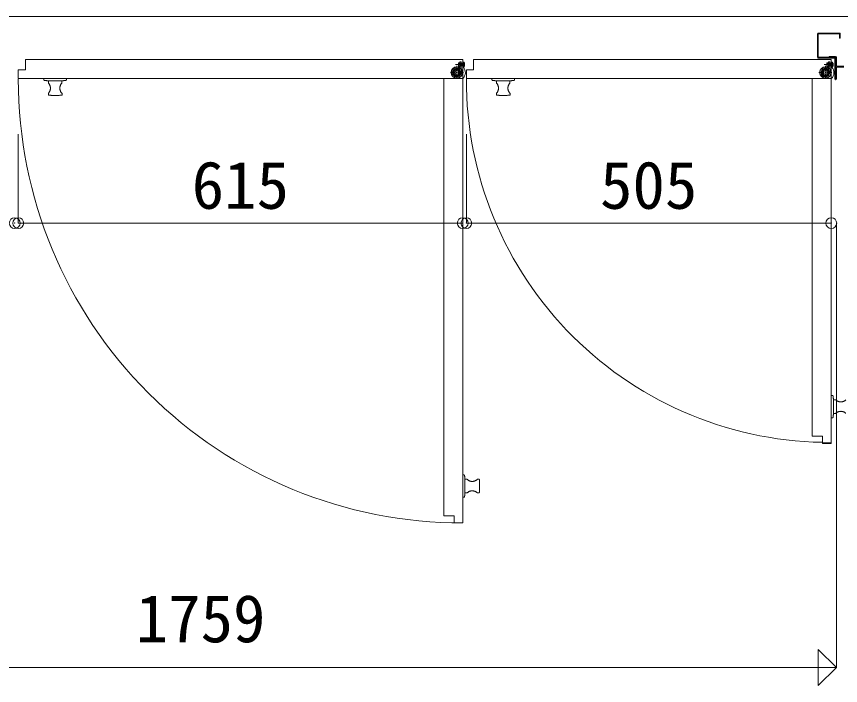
# Model space of a CAD drawing. Units: millimetres at full size, sheet at 1:30. Extents: x -6149 to 5151, y -9003 to 3076.
# Drawn here: x 2746 to 3886, y -7049 to -6123 of the extents above; entities that cross this region are included whole.
import ezdxf
from ezdxf.enums import TextEntityAlignment as Align

# ---------------------------------------------------------------- set-up
doc = ezdxf.new("R2010")
doc.units = ezdxf.units.MM
doc.header["$LTSCALE"] = 30
doc.header["$PDMODE"] = 32
doc.header["$PDSIZE"] = 15
for name, pattern in [('CHAIN1', [8, 5, -1, 1, -1]), ('DASHED3', [4, 3, -1]), ('DOUBLE_CHAIN1', [8.8, 5, -1, 0.6, -0.6, 0.6, -1])]:
    doc.linetypes.add(name, pattern=pattern)
for name, color, linetype, lineweight in [('0-0', 7, 'DOUBLE_CHAIN1', 9), ('0-3', 7, 'DOUBLE_CHAIN1', 9), ('0-6', 7, 'Continuous', 9), ('0-8', 7, 'Continuous', 9), ('8-3', 7, 'Continuous', 9)]:
    doc.layers.add(name, color=color, linetype=linetype, lineweight=lineweight)
doc.styles.add('ＭＳ ゴシック', font='')
doc.styles.get('ＭＳ ゴシック').set_extended_font_data('MS Gothic')

msp = doc.modelspace()

# ---------------------------------------------------------------- linework, layer by layer
at = {"layer": '0-0', "linetype": 'Continuous'}
for q in [(5150.65, -6122.83), (4913.01, -6122.83), (5150.65, -6122.83)]:
    msp.add_line((1950.65, -6122.83), q, dxfattribs=at)
at = {"layer": '0-3', "linetype": 'Continuous'}
msp.add_line((1950.65, -6122.83), (4913.01, -6122.83), dxfattribs=at)
at = {"layer": '0-3', "color": 3, "linetype": 'Continuous'}
for p, q in [((3855.15, -6145.83), (3884.65, -6145.83)), ((3868.25, -6145.83), (3869.25, -6146.83)), ((3854.15, -6179.33), (3854.15, -6146.83)), ((3855.15, -6179.33), (3855.15, -6146.83)), ((3855.15, -6146.83), (3884.65, -6146.83)), ((3884.65, -6146.83), (3884.65, -6152.83)), ((3884.65, -6152.83), (3885.65, -6152.83)), ((3885.65, -6146.83), (3885.65, -6152.83)), ((3878.15, -6179.33), (3855.15, -6179.33)), ((3878.15, -6180.33), (3855.15, -6180.33)), ((3879.15, -6178.33), (3870.15, -6178.33)), ((3870.15, -6178.33), (3870.15, -6179.33)), ((3879.15, -6179.33), (3870.15, -6179.33)), ((3872.72, -6178.33), (3873.72, -6179.33)), ((3877.21, -6178.33), (3878.21, -6179.33)), ((3878.15, -6209.33), (3878.15, -6180.33)), ((3879.15, -6191.83), (3879.15, -6179.33)), ((3879.15, -6180.27), (3880.15, -6181.27)), ((3879.15, -6209.33), (3879.15, -6180.33)), ((3880.15, -6191.83), (3880.15, -6179.33)), ((2758.15, -6196.83), (2758.15, -6182.53)), ((3363.15, -6182.53), (2758.15, -6182.53)), ((3357.15, -6186.93), (3359.15, -6186.93)), ((3357.15, -6186.93), (3357.15, -6191.93)), ((3359.15, -6185.43), (3359.15, -6187.43)), ((3361.15, -6185.43), (3359.15, -6185.43)), ((3359.15, -6191.33), (3359.15, -6187.33)), ((3359.15, -6187.43), (3359.15, -6200.33)), ((3359.15, -6187.76), (3361.75, -6187.76)), ((3359.15, -6190.9), (3361.75, -6190.9)), ((3359.15, -6191.33), (3361.75, -6191.33)), ((3361.15, -6187.43), (3361.15, -6185.43)), ((3361.15, -6187.43), (3361.15, -6200.33)), ((3362.45, -6187.54), (3361.75, -6187.76)), ((3362.45, -6191.11), (3361.75, -6190.9)), ((3361.75, -6191.33), (3362.45, -6191.11)), ((3362.95, -6187.54), (3362.45, -6187.54)), ((3363.15, -6208.83), (3363.15, -6182.53)), ((3363.15, -6192.83), (3363.15, -6185.83)), ((3365.41, -6191.79), (3365.41, -6186.86)), ((3365.49, -6187.23), (3365.5, -6187.23)), ((3365.49, -6188.86), (3365.66, -6188.86)), ((3365.66, -6189.79), (3365.49, -6189.79)), ((3365.5, -6191.43), (3365.49, -6191.43)), ((3378.15, -6196.83), (3378.15, -6182.53)), ((3873.15, -6182.53), (3378.15, -6182.53)), ((3867.15, -6186.93), (3869.15, -6186.93)), ((3867.15, -6186.93), (3867.15, -6191.93)), ((3869.15, -6185.43), (3869.15, -6187.43)), ((3871.15, -6185.43), (3869.15, -6185.43)), ((3869.15, -6191.33), (3869.15, -6187.33)), ((3869.15, -6187.43), (3869.15, -6200.33)), ((3869.15, -6187.76), (3871.75, -6187.76)), ((3869.15, -6190.9), (3871.75, -6190.9)), ((3869.15, -6191.33), (3871.75, -6191.33)), ((3871.15, -6187.43), (3871.15, -6185.43)), ((3871.15, -6187.43), (3871.15, -6200.33)), ((3872.45, -6187.54), (3871.75, -6187.76)), ((3872.45, -6191.11), (3871.75, -6190.9)), ((3871.75, -6191.33), (3872.45, -6191.11)), ((3872.95, -6187.54), (3872.45, -6187.54)), ((3873.15, -6208.83), (3873.15, -6182.53)), ((3873.15, -6192.83), (3873.15, -6185.83)), ((3875.41, -6191.79), (3875.41, -6186.86)), ((3875.49, -6187.23), (3875.5, -6187.23)), ((3875.49, -6188.86), (3875.66, -6188.86)), ((3875.66, -6189.79), (3875.49, -6189.79)), ((3875.5, -6191.43), (3875.49, -6191.43)), ((3879.15, -6184.76), (3880.15, -6185.76)), ((3879.15, -6189.25), (3880.15, -6190.25)), ((2748.15, -6196.83), (2758.15, -6196.83)), ((2748.15, -6208.83), (2748.15, -6196.83)), ((3359.15, -6191.93), (3357.15, -6191.93)), ((3357.67, -6197.17), (3358.95, -6195.64)), ((3363.15, -6192.83), (3364.27, -6192.73)), ((3368.15, -6196.83), (3378.15, -6196.83)), ((3368.15, -6208.83), (3368.15, -6196.83)), ((3869.15, -6191.93), (3867.15, -6191.93)), ((3867.67, -6197.17), (3868.95, -6195.64)), ((3873.15, -6192.83), (3874.27, -6192.73)), ((3878.15, -6200.63), (3879.15, -6201.63)), ((3880.15, -6192.83), (3879.15, -6192.83)), ((3890.65, -6191.83), (3880.15, -6191.83)), ((3890.65, -6192.83), (3880.15, -6192.83)), ((3880.16, -6192.83), (3880.16, -6205.33)), ((3881.73, -6191.83), (3882.73, -6192.83)), ((3363.15, -6208.83), (2748.15, -6208.83)), ((3363.15, -6208.83), (3336.85, -6208.83)), ((3336.85, -6208.83), (3336.85, -6813.83)), ((3363, -6208.83), (3363.31, -6208.83)), ((3363.15, -6208.67), (3363.15, -6208.98)), ((3363.15, -6208.83), (3363.15, -6823.83)), ((3873.15, -6208.83), (3368.15, -6208.83)), ((3873.15, -6208.83), (3846.85, -6208.83)), ((3846.85, -6208.83), (3846.85, -6703.83)), ((3873, -6208.83), (3873.31, -6208.83)), ((3873.15, -6208.67), (3873.15, -6208.98)), ((3873.15, -6208.83), (3873.15, -6713.83)), ((3879.16, -6209.33), (3879.15, -6209.33)), ((3879.16, -6210.33), (3879.15, -6210.33)), ((3879.16, -6203.33), (3879.16, -6209.33)), ((3880.16, -6203.33), (3879.16, -6203.33)), ((3880.16, -6203.33), (3880.16, -6209.33)), ((3861.15, -6703.83), (3846.85, -6703.83)), ((3861.15, -6713.83), (3861.15, -6703.83)), ((3873.15, -6713.83), (3861.15, -6713.83)), ((3351.15, -6813.83), (3336.85, -6813.83)), ((3351.15, -6823.83), (3351.15, -6813.83)), ((3363.15, -6823.83), (3351.15, -6823.83))]:
    msp.add_line(p, q, dxfattribs=at)
at = {"layer": '0-3', "color": 3, "linetype": 'CHAIN1'}
for p, q in [((3353.18, -6189.33), (3364.2, -6189.33)), ((3355.05, -6198.33), (3355.05, -6191.33)), ((3355.15, -6189.43), (3363.15, -6189.43)), ((3366.08, -6189.33), (3358.82, -6189.33)), ((3863.18, -6189.33), (3874.2, -6189.33)), ((3865.05, -6198.33), (3865.05, -6191.33)), ((3865.15, -6189.43), (3873.15, -6189.43)), ((3876.08, -6189.33), (3868.82, -6189.33)), ((3353.05, -6200.33), (3346.05, -6200.33)), ((3353.05, -6200.33), (3347.95, -6200.33)), ((3355.05, -6200.33), (3354.05, -6200.33)), ((3355.05, -6200.33), (3354.05, -6200.33)), ((3355.05, -6198.33), (3355.05, -6193.23)), ((3355.05, -6200.33), (3355.05, -6199.33)), ((3355.05, -6200.33), (3355.05, -6199.33)), ((3355.05, -6200.33), (3355.05, -6201.33)), ((3355.05, -6200.33), (3356.05, -6200.33)), ((3355.05, -6200.33), (3355.05, -6201.33)), ((3355.05, -6200.33), (3356.05, -6200.33)), ((3355.05, -6202.33), (3355.05, -6207.43)), ((3355.05, -6202.33), (3355.05, -6209.33)), ((3357.05, -6200.33), (3362.15, -6200.33)), ((3357.05, -6200.33), (3364.05, -6200.33)), ((3863.05, -6200.33), (3856.05, -6200.33)), ((3863.05, -6200.33), (3857.95, -6200.33)), ((3865.05, -6200.33), (3864.05, -6200.33)), ((3865.05, -6200.33), (3864.05, -6200.33)), ((3865.05, -6198.33), (3865.05, -6193.23)), ((3865.05, -6200.33), (3865.05, -6199.33)), ((3865.05, -6200.33), (3865.05, -6199.33)), ((3865.05, -6200.33), (3865.05, -6201.33)), ((3865.05, -6200.33), (3866.05, -6200.33)), ((3865.05, -6200.33), (3865.05, -6201.33)), ((3865.05, -6200.33), (3866.05, -6200.33)), ((3865.05, -6202.33), (3865.05, -6207.43)), ((3865.05, -6202.33), (3865.05, -6209.33)), ((3867.05, -6200.33), (3872.15, -6200.33)), ((3867.05, -6200.33), (3874.05, -6200.33))]:
    msp.add_line(p, q, dxfattribs=at)
at = {"layer": '0-3', "color": 3, "linetype": 'DASHED3'}
for p, q in [((3357.15, -6187.43), (3361.15, -6187.43)), ((3357.15, -6187.78), (3361.15, -6187.78)), ((3361.15, -6191.08), (3357.15, -6191.08)), ((3361.15, -6191.43), (3357.15, -6191.43)), ((3364.45, -6187.23), (3365.49, -6187.23)), ((3364.45, -6191.43), (3364.45, -6187.23)), ((3364.45, -6188.16), (3365.66, -6188.16)), ((3364.45, -6188.86), (3365.49, -6188.86)), ((3364.45, -6189.79), (3365.49, -6189.79)), ((3364.45, -6190.49), (3365.66, -6190.49)), ((3364.45, -6191.43), (3365.49, -6191.43)), ((3867.15, -6187.43), (3871.15, -6187.43)), ((3867.15, -6187.78), (3871.15, -6187.78)), ((3871.15, -6191.08), (3867.15, -6191.08)), ((3871.15, -6191.43), (3867.15, -6191.43)), ((3874.45, -6187.23), (3875.49, -6187.23)), ((3874.45, -6191.43), (3874.45, -6187.23)), ((3874.45, -6188.16), (3875.66, -6188.16)), ((3874.45, -6188.86), (3875.49, -6188.86)), ((3874.45, -6189.79), (3875.49, -6189.79)), ((3874.45, -6190.49), (3875.66, -6190.49)), ((3874.45, -6191.43), (3875.49, -6191.43))]:
    msp.add_line(p, q, dxfattribs=at)
at = {"layer": '0-3', "color": 4}
for p, q in [((2783.65, -6208.83), (2814.65, -6208.83)), ((2783.65, -6210.39), (2783.65, -6208.83)), ((2789.6, -6211.83), (2808.7, -6211.83)), ((2789.75, -6214.65), (2789.75, -6211.83)), ((2808.55, -6214.65), (2808.55, -6211.83)), ((2814.65, -6210.39), (2814.65, -6208.83)), ((3403.65, -6208.83), (3434.65, -6208.83)), ((3403.65, -6210.39), (3403.65, -6208.83)), ((3409.6, -6211.83), (3428.7, -6211.83)), ((3409.75, -6214.65), (3409.75, -6211.83)), ((3428.55, -6214.65), (3428.55, -6211.83)), ((3434.65, -6210.39), (3434.65, -6208.83)), ((2789.75, -6229.34), (2789.75, -6231.33)), ((2808.7, -6229.34), (2808.7, -6231.33)), ((3409.75, -6229.34), (3409.75, -6231.33)), ((3428.7, -6229.34), (3428.7, -6231.33)), ((3873.15, -6678.33), (3873.15, -6647.33)), ((3874.72, -6647.33), (3873.15, -6647.33)), ((3876.15, -6672.38), (3876.15, -6653.28)), ((3878.97, -6653.43), (3876.15, -6653.43)), ((3874.72, -6678.33), (3873.15, -6678.33)), ((3878.97, -6672.23), (3876.15, -6672.23)), ((3363.15, -6788.33), (3363.15, -6757.33)), ((3364.72, -6757.33), (3363.15, -6757.33)), ((3366.15, -6782.38), (3366.15, -6763.28)), ((3368.97, -6763.43), (3366.15, -6763.43)), ((3383.66, -6763.28), (3385.65, -6763.28)), ((3368.97, -6782.23), (3366.15, -6782.23)), ((3383.66, -6782.23), (3385.65, -6782.23)), ((3364.72, -6788.33), (3363.15, -6788.33))]:
    msp.add_line(p, q, dxfattribs=at)
at = {"layer": '0-3', "color": 3, "linetype": 'Continuous'}
for points in [[(3361.75, -6191.33), (3361.75, -6187.33), (3359.15, -6187.33)], [(3362.45, -6191.11), (3362.45, -6187.54), (3361.75, -6187.33)], [(3362.45, -6191.11), (3362.95, -6191.11), (3362.95, -6187.54)], [(3364.27, -6192.73), (3364.27, -6185.92), (3363.15, -6185.83)], [(3365.66, -6188.16), (3365.68, -6188.28), (3365.69, -6188.39), (3365.7, -6188.5), (3365.7, -6188.59), (3365.7, -6188.68), (3365.7, -6188.75), (3365.69, -6188.8), (3365.68, -6188.84), (3365.67, -6188.85), (3365.66, -6188.86)], [(3365.66, -6189.79), (3365.68, -6189.8), (3365.69, -6189.83), (3365.7, -6189.88), (3365.7, -6189.94), (3365.7, -6190.02), (3365.7, -6190.12), (3365.69, -6190.22), (3365.68, -6190.33), (3365.67, -6190.41), (3365.66, -6190.49)], [(3871.75, -6191.33), (3871.75, -6187.33), (3869.15, -6187.33)], [(3872.45, -6191.11), (3872.45, -6187.54), (3871.75, -6187.33)], [(3872.45, -6191.11), (3872.95, -6191.11), (3872.95, -6187.54)], [(3874.27, -6192.73), (3874.27, -6185.92), (3873.15, -6185.83)], [(3875.66, -6188.16), (3875.68, -6188.28), (3875.69, -6188.39), (3875.7, -6188.5), (3875.7, -6188.59), (3875.7, -6188.68), (3875.7, -6188.75), (3875.69, -6188.8), (3875.68, -6188.84), (3875.67, -6188.85), (3875.66, -6188.86)], [(3875.66, -6189.79), (3875.68, -6189.8), (3875.69, -6189.83), (3875.7, -6189.88), (3875.7, -6189.94), (3875.7, -6190.02), (3875.7, -6190.12), (3875.69, -6190.22), (3875.68, -6190.33), (3875.67, -6190.41), (3875.66, -6190.49)]]:
    msp.add_lwpolyline(points, dxfattribs=at)
for centre, radius in [((3355.05, -6200.33), 8), ((3355.05, -6200.33), 7.7), ((3355.05, -6200.33), 5), ((3355.05, -6200.33), 4), ((3355.05, -6200.33), 2.5), ((3865.05, -6200.33), 8), ((3865.05, -6200.33), 7.7), ((3865.05, -6200.33), 5), ((3865.05, -6200.33), 4), ((3865.05, -6200.33), 2.5)]:
    msp.add_circle(centre, radius, dxfattribs=at)
for centre, radius, start, end in [((3855.15, -6146.83), 1, 90, 180), ((3884.65, -6146.83), 1, 0, 90), ((3855.15, -6179.33), 1, 180, 270), ((3878.15, -6180.33), 1, 0, 90), ((3879.15, -6179.33), 1, 0, 90), ((3362.95, -6187.34), 0.2, 270, 0), ((3362.95, -6191.31), 0.2, 360, 90), ((3364.16, -6187.22), 1.3, 15.88085, 85), ((3356.75, -6189.33), 9, 13.4934, 15.88085), ((3356.75, -6189.33), 9, 344.11915, 346.5066), ((3356.75, -6189.33), 8.99, 7.45828, 13.51192), ((3356.75, -6189.33), 8.75, 356.94332, 3.05668), ((3356.75, -6189.33), 8.99, 346.48808, 352.54172), ((3872.95, -6187.34), 0.2, 270, 0), ((3872.95, -6191.31), 0.2, 360, 90), ((3874.16, -6187.22), 1.3, 15.88085, 85), ((3866.75, -6189.33), 9, 13.4934, 15.88085), ((3866.75, -6189.33), 9, 344.11915, 346.5066), ((3866.75, -6189.33), 8.99, 7.45828, 13.51192), ((3866.75, -6189.33), 8.75, 356.94332, 3.05668), ((3866.75, -6189.33), 8.99, 346.48808, 352.54172), ((3355.05, -6200.33), 6.1, 50.25706, 0), ((3355.05, -6200.33), 4.1, 50.25706, 0), ((3355.05, -6200.33), 11.74, 313.61972, 40.18434), ((3364.16, -6191.43), 1.3, 275, 344.11915), ((3865.05, -6200.33), 6.1, 50.25706, 0), ((3865.05, -6200.33), 4.1, 50.25706, 0), ((3865.05, -6200.33), 11.74, 313.61972, 40.18434), ((3874.16, -6191.43), 1.3, 275, 344.11915), ((3880.15, -6191.83), 1, 180, 270), ((3362.35, -6209.63), 614.2, 180, 270.07463), ((3362.55, -6208.23), 0.6, 270, 0), ((3870.12, -6210.33), 501.97, 179.82879, 270.3454), ((3872.55, -6208.23), 0.6, 270, 0), ((3879.15, -6209.33), 1, 180, 270), ((3879.16, -6209.33), 1, 270, 0)]:
    msp.add_arc(centre, radius, start, end, dxfattribs=at)
at = {"layer": '0-3', "color": 4}
for centre, radius, start, end in [((2784.65, -6210.39), 1, 180, 264.01359), ((2799.15, -6072.15), 140, 264.01359, 266.08857), ((2799.15, -6072.15), 140, 273.91143, 275.98917), ((2813.65, -6210.39), 1, 275.98917, 0), ((3404.65, -6210.39), 1, 180, 264.01359), ((3419.15, -6072.15), 140, 264.01359, 266.08857), ((3419.15, -6072.15), 140, 273.91143, 275.98917), ((3433.65, -6210.39), 1, 275.98917, 0), ((2790.25, -6214.65), 0.5, 180, 223.08896), ((2782.4, -6221.99), 10.25, 316.91104, 43.08896), ((2815.9, -6221.99), 10.25, 136.91104, 223.08896), ((2808.05, -6214.65), 0.5, 316.91104, 0), ((3410.25, -6214.65), 0.5, 180, 223.08896), ((3402.4, -6221.99), 10.25, 316.91104, 43.08896), ((3435.9, -6221.99), 10.25, 136.91104, 223.08896), ((3428.05, -6214.65), 0.5, 316.91104, 0), ((2790.25, -6229.34), 0.5, 136.91104, 180), ((2790.25, -6231.33), 0.5, 180, 266.80127), ((2799.15, -6072.08), 160, 266.80127, 270.02626), ((2799.3, -6072.08), 160, 269.97374, 273.19873), ((2808.2, -6231.33), 0.5, 273.19873, 0), ((2808.2, -6229.34), 0.5, 0, 43.08896), ((3410.25, -6229.34), 0.5, 136.91104, 180), ((3410.25, -6231.33), 0.5, 180, 266.80127), ((3419.15, -6072.08), 160, 266.80127, 270.02626), ((3419.3, -6072.08), 160, 269.97374, 273.19873), ((3428.2, -6231.33), 0.5, 273.19873, 0), ((3428.2, -6229.34), 0.5, 0, 43.08896), ((3874.72, -6648.33), 1, 5.98917, 90), ((3736.48, -6662.83), 140, 3.91143, 5.98917), ((3878.97, -6653.93), 0.5, 46.91104, 90), ((3886.32, -6646.07), 10.25, 226.91104, 313.08896), ((3886.32, -6679.58), 10.25, 46.91104, 133.08896), ((3874.72, -6677.33), 1, 270, 354.01359), ((3736.48, -6662.83), 140, 354.01359, 356.08857), ((3878.97, -6671.73), 0.5, 270, 313.08896), ((3364.72, -6758.33), 1, 5.98917, 90), ((3226.48, -6772.83), 140, 3.91143, 5.98917), ((3368.97, -6763.93), 0.5, 46.91104, 90), ((3376.32, -6756.07), 10.25, 226.91104, 313.08896), ((3383.66, -6763.78), 0.5, 90, 133.08896), ((3385.65, -6763.78), 0.5, 3.19873, 90), ((3226.4, -6772.68), 160, 359.97374, 3.19873), ((3226.4, -6772.83), 160, 356.80127, 0.02626), ((3226.48, -6772.83), 140, 354.01359, 356.08857), ((3368.97, -6781.73), 0.5, 270, 313.08896), ((3376.32, -6789.58), 10.25, 46.91104, 133.08896), ((3383.66, -6781.73), 0.5, 226.91104, 270), ((3385.65, -6781.73), 0.5, 270, 356.80127), ((3364.72, -6787.33), 1, 270, 354.01359)]:
    msp.add_arc(centre, radius, start, end, dxfattribs=at)
at = {"layer": '0-6'}
msp.add_line((2121.14, -7023.83), (3880.16, -7023.83), dxfattribs=at)
at = {"layer": '0-8'}
for p, q in [((2748.15, -6408.83), (2748.15, -6285.57)), ((3363.15, -6408.83), (3363.15, -6285.57)), ((3368.15, -6408.83), (3368.15, -6285.57)), ((3873.15, -6408.83), (3873.15, -6308.83)), ((3880.16, -7023.83), (3880.16, -6408.83)), ((3855.16, -7048.83), (3855.16, -6998.83)), ((3880.16, -7023.83), (3855.16, -6998.83)), ((3880.16, -7023.83), (3855.16, -7048.83))]:
    msp.add_line(p, q, dxfattribs=at)
for p in [(2743.15, -6408.83), (2748.15, -6408.83), (3363.15, -6408.83), (3368.15, -6408.83), (3873.15, -6408.83)]:
    msp.add_point(p, dxfattribs=at)
at = {"layer": '8-3'}
for p, q in [((2748.15, -6408.83), (3363.15, -6408.83)), ((3368.15, -6408.83), (3873.15, -6408.83))]:
    msp.add_line(p, q, dxfattribs=at)

# ---------------------------------------------------------------- texts
at = {"layer": '0-8', "style": 'ＭＳ ゴシック'}
for s, p in [('615', (2988.15, -6408.83)), ('505', (3553.15, -6408.83)), ('1759', (2910.65, -7008.83))]:
    msp.add_text(s, height=65.98, dxfattribs=at).set_placement(p, align=Align.BOTTOM_LEFT)

doc.saveas('drawing.dxf')
